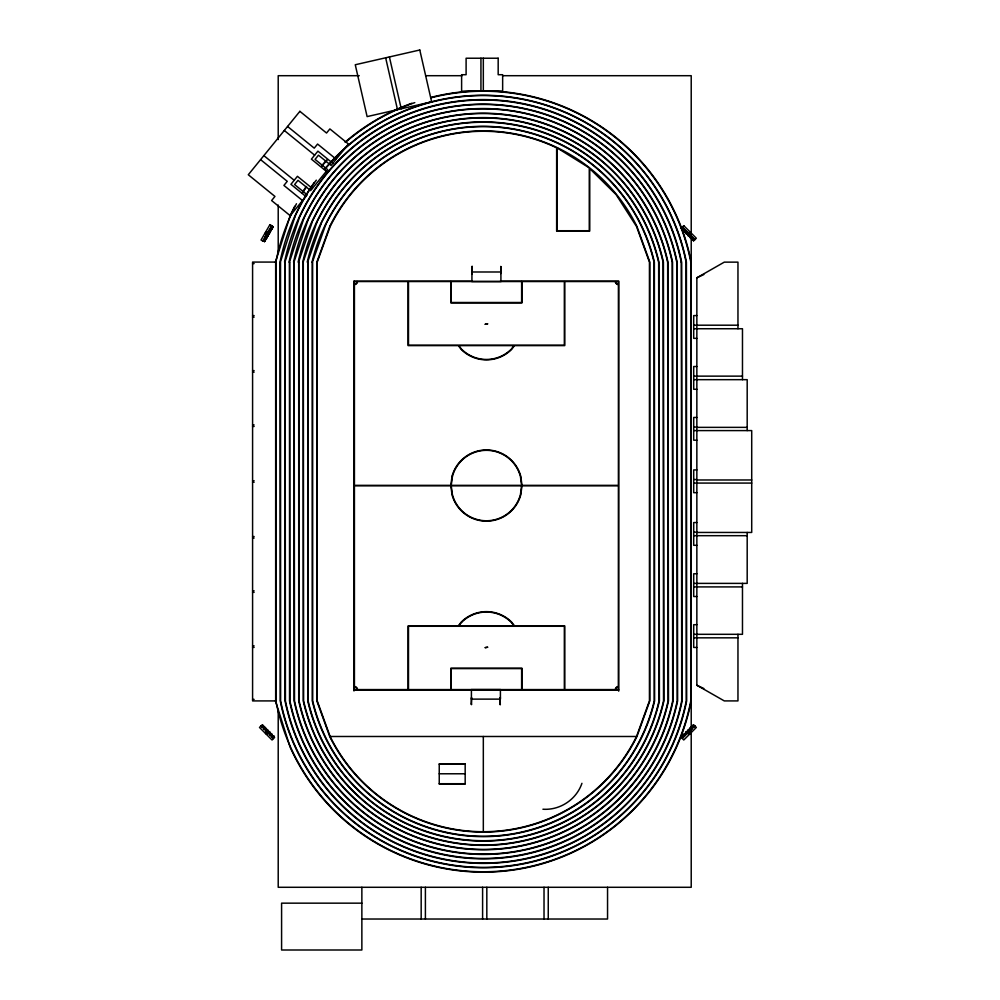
<?xml version="1.0" encoding="UTF-8"?>
<svg xmlns="http://www.w3.org/2000/svg" width="1000" height="1000" viewBox="0 0 1000 1000"><rect width="100%" height="100%" fill="white"/><g stroke="black" fill="none" stroke-linecap="round" stroke-linejoin="round"><path stroke-width="1.5" d="M262.387 725.288L262.325 726.812M263.913 728.512L264.488 727.125L264.762 728.812L264.438 727.025L262.688 726.688L263.962 726.862M267.712 730.35L268 730.913L266.375 730.263L266.625 729.225L267.475 729.95M268.913 732.712L268.463 732.212L270.188 733.088L268.938 732.275M269.137 732.475L268.325 731.225L268.712 732.675M270.587 733.5L271.15 735.188L271.875 735.088L271.038 734.375M273.7 736.162L274.413 737.013C271.875 736.413 272.5 736.025 273.288 735.925L273.363 737.275L274.375 737.275L273.663 736.2M272.95 736.975L274.3 737.212L273.288 737.325L274.113 737.325L272.738 735.95L273.038 737.2M681.513 228.738L682.575 228.312L681.6 228.863L682.15 229.488L681.312 228.275L682.638 228.8M685.413 230.362L684.163 231.55L685.013 232.275L685.013 230.912M684.788 231.312L683.938 230.588L685.312 231.962L684.6 231.125M689.275 235.212L689.587 236.55L688.962 235.125M691.475 237.587L691.787 238.75M692.475 239.875L693.325 240.588L693.3 239.137L693.725 240.688L693.325 239.025L692.038 239.3M264.275 241.575L263.9 240.487L264.175 241.312L264.188 240.212L265.45 239.963L263.9 240.825L264.413 239.725L265.512 239.438L265.05 240.85L263.475 240.113M265.475 238.088L266.012 237.45M268.562 234.15L266.95 235.525L267.475 234.425L268.562 234.15L267.238 236.012L267.712 235.012M269.587 232.987C271.4 230.625 267.337 231.938 268.812 233.7L268.675 232.162L269.525 232.1L268.837 232.562M269.188 232.45L268.712 233.45L268.438 232.763L269.25 233.325M270.55 229.488L271.55 228.962L269.988 230.275L271.512 229.025M271.025 227.025L272.5 227.925C273.788 225.025 270.775 228.212 271.65 227.3M271.275 227.2L272.925 226.588C270.387 226.262 272.587 230.062 271.688 227.475L272.975 226.925M472.188 267.137C471.75 285.012 472.287 261.212 472.1 267.175M471.262 703.962L471.538 697.562L471.463 704.688L471.463 703.913M501.062 267.137L500.8 273.538L500.775 266.425L500.975 267.175M500.138 703.962C500.6 686.737 499.9 709.625 500.337 703.913M264.363 241.412L264.025 240.275L264.387 240.987M267.238 234.725L267.312 235.938L267.488 234.438M270.5 229.175L270.275 231.175L269.562 229.562M271.35 227.9L271.137 230.3L269.625 229.45M262.438 726.513L262.275 725.175M263.812 728.737L265.087 727.562L265.9 728.8L264.163 728.088L264.037 726.938M264.325 727.225L264.288 728.188L264.225 727.125M266.5 729.712L266.413 730.45L266.688 729.287M266.312 730.438L266.413 729.312M268.463 732.362L268.375 731.287M270.875 733.512L270.8 734.6L270.8 733.962C270.188 735.938 270.8 731.438 270.738 734.5L272.188 734.788L271.462 733.938L270.2 735.113M272.787 736.675L272.75 735.65L272.925 736.925M682.525 229.75L683.088 228.9L683.125 230.075L681.963 229.3L683.275 228.225M685.025 231.713L685.212 231.062L685.113 232.075M685.413 232.362L685.3 230.238L683.763 231.038M688.962 234.562A1.475 1.475 0 0 1 687.55 232.413L686.25 233.65L687.5 234.462L687.1 232.8L685.638 232.6L687.362 233.312L687.312 234.262L687.438 233.287L686.85 234.075M687.5 234.462L687.375 233.337M691.137 238.363C693.637 237.875 688.525 235.438 690.562 237.95L692.013 236.95L690.738 238.125L690.113 237.338C691.263 236.375 691.475 237.625 691.162 237.325M262.362 726.525L262.475 725.65M264.2 728.088L264.15 727.05M266.85 730.188L267.7 730.913L266.363 730.275L266.337 729.25L266.525 730.325M266.475 730.375L266.525 729.425M270.837 734.862L270.525 733.438M270.625 733.538L271.15 735.188L271.9 734.538M272.787 736L272.825 736.862L272.75 735.662M272.425 737.35L272.812 735.713M682.962 229.925L683.4 228.337L681.4 228.363L683.175 229.025L683.175 230.138L683.012 228.825L683.062 230.025M685.288 232.25L684.675 230.5L683.85 230.8M689.3 236.262L689.163 235.012L688.112 235.338C690.462 234.85 686.038 234.288 688.538 235.925L689.488 234.425M691.488 238.45L691.538 237.5L690.013 237.288M691.675 238.637L691.55 237.512L691.963 239.225L693.938 238.888L692.675 240.062L691.95 239.213L693.363 239.163M693.438 240.387L692.987 238.812M266.075 732.412L266.55 733.388M689.812 732.5L689.412 733.288M262.238 725.987L263.837 726.737L262.087 726.137L262.1 725M262.275 726.325L262.25 725.462L262.913 726.25M268.538 731.438L268.412 732.537L268.512 731.725L269.237 733.138L269.8 732.438M272.188 735.1L270.413 734.45L270.512 733.713L271.225 734.562M270.613 733.775L270.637 734.762L270.413 733.325M682.9 229.55L682.55 228.713M683.088 228.837L683.088 229.737L682.362 228.9M685.263 231.912L685.225 231.05M687.3 233.962L687.312 233.137L687.1 234.363M689.325 235.975L688.775 235.312M690.55 237.938L691.388 238.65L691.762 237.5L691.7 238.35L690.975 237.5M693.725 240.688L692.938 239.037L693.625 239M263.85 726.75L262.125 726.25L262.55 725.15L263.337 725.812L262.087 727.013M266.425 729.587L266.175 730.075M268.475 732.475L268.512 731.688M270.688 734.688L270.663 733.838M682.987 229.675L683.025 228.888M685.212 231.912L684.575 230.538L685.362 230.738M687.375 232.312L686.45 233.837L685.725 232.987C686.737 232.775 687.2 231.975 687.3 234L686.688 233.212M689.587 236.55L688.863 234.675M689.4 236.088L689.5 235.362M691.838 237.8L691.612 238.575M691.525 237.387L691.538 238.238L691.7 237.562M693.525 240.225L693.575 239.438M683.238 736.475L683.188 735.537L682.55 737.3L681.325 737.4L683.238 736.475L681.725 737.3L682.575 736.587M681.787 737.2L682.987 737L683 735.725L682.475 737.262L681.425 737L682.138 736.15L683.475 737.275L681.95 736.338L682.8 735.625L682.925 736.65L683.075 735.65M683.188 735.537L683.012 736.85L681.975 737.013M683.462 735L684.912 734.938L685.125 733.6L684.613 735.225L683.65 734.812L684.375 735.462L683.263 735.462L685 734.737L685.013 733.713M685.125 733.6L684.375 735.462M685.175 734.538L684.9 734.125M686.6 733.012L685.462 733.263L687.337 732.525L687.325 731.4L686.787 732.95L685.65 732.812L686.275 732.025L687.2 733.538M686.938 732.05L685.525 733.213L686.838 732.987L687.15 731.888L686.513 732.65M687.3 732.65L687.188 731.538L686.737 732.887M687.325 731.4L687.375 732.35M688.988 730.95L687.55 731.175L689.35 731.388M687.725 731L688.675 731.175M689.35 730.375L689.412 729.312L689.075 730.812L687.55 731.175M689.3 730.65L689.412 729.312L689.2 730.75L688.2 730.788M688.962 729.5C689.15 732.013 689.987 728.763 688.775 729.688L689.038 730.588L689.325 729.4M691.65 729.087L690.438 727.85L689.65 729.075L691.087 728.863L691.413 727.613L690.7 728.462M689.425 731.575L688.138 732.15L688.525 733.337M689.762 728.962L691.513 728.35L691.112 727.312L690.263 728.025L691.488 729.25M690.888 728.275L690.05 728.988L690.837 729.025L689.938 728.525M691.125 727.862L690.9 729.05L689.837 728.625M691 728.85L691.375 728.2L689.812 728.913L691.787 728.962L691.05 727.412L690.3 728.05M690.925 727.537L691.513 727.212L691.287 728.288M693.713 726.237L691.875 726.85L692.688 725.612L693.888 726.862M691.938 726.8L693.55 726.287L693.737 724.987L693.125 726.612L692.062 726.35L693.125 726.825L692.275 726.762L693.112 726.038M693.35 725.638L693 726.862M690.875 728.637L691.562 728.162M264.363 728.112L264.538 727.138M270.413 734.438L270.812 733.413L271.663 734.125L270.4 735.325M272.587 736.488L273.1 735.7M682.987 229.088L682.775 230.05L681.938 229.325L683.188 228.125M689.013 236.287L688.988 234.725L688.012 235.275M691.213 238.475L691.462 237.575L691.275 238.5L692.275 238.925M691.388 238.65L690.95 236.925M262.55 725.2L262.225 726.35M264.413 727.588L264.837 728.175M272.938 736.737L273.1 735.738L273.888 736.363L272.675 737.6M682.55 229.762L682.262 228.225M684.887 232.113L685.037 231.1L685.188 232.15M684.95 232.175L685.375 231.112L683.538 230.5L684.35 231.75M686.938 234.163L687.113 233.188L687.212 234.163M688.962 236.175L689.638 235.613M689.137 236.363L689.425 235.4L689.188 236.462L688.35 235.738L689.562 234.5M692.85 238.95L693.337 240.037M693.263 240.487L693.425 239.5M275.45 262.075L290.138 215.812A211.8 211.8 0 0 1 294.713 206.25M693.6 726.125L693.725 725L692.9 726.2L693.65 725.387L694 726.737L692.5 725.8L693.337 725.075L693.737 726.1L692.875 726.85M294.825 217.138L280.525 261.688L280.625 700.85A206.775 206.775 0 0 0 686.263 700.85L686.125 262.462A206.85 206.85 0 0 0 324.762 169.387M299.15 218.287L285.075 261.688L285.425 700.85A202.138 202.138 0 0 0 681.712 700.85L681.338 262.462M303.5 219.475L289.587 261.688L289.925 700.85A197.775 197.775 0 0 0 677.212 700.85L676.838 262.462A197.85 197.85 0 0 0 303.387 219.425M307.825 220.625L294.113 261.688L294.5 700.85A193.3 193.3 0 0 0 672.688 700.85L672.262 262.462A193.375 193.375 0 0 0 307.725 220.588M312.275 221.85L298.712 261.688L299.1 700.85A188.85 188.85 0 0 0 668.1 700.85L667.663 262.462A188.938 188.938 0 0 0 312.175 221.8M316.65 223.012L303.288 261.688L303.625 700.85A184.4 184.4 0 0 0 663.525 700.85L663.138 262.462A184.475 184.475 0 0 0 316.55 222.963M320.95 224.137L307.787 261.688L308.125 700.85A179.975 179.975 0 0 0 659.025 700.837L658.65 262.462A180.062 180.062 0 0 0 320.85 224.088M556.65 147.812A170.763 170.763 0 0 0 330.175 226.525L317.225 262.15L317.225 700.837L330.125 736.488A170.85 170.85 0 0 0 636.525 736.488L649.438 700.837L649.438 262.15L636.525 226.5L616.075 194.575L589.7 168.562L589.7 231.112L556.638 231.112L556.638 147.838M264.3 240.413L265.312 240.162M265.65 237.413L266.688 237.013L265.55 237.812L265.85 238.85M265.875 237.688L266.163 237.087L265.763 238.988L265.562 237.613L266.288 238.45M266.225 237.575L265.75 238.575L265.988 236.988L266.975 237.338M269.837 232.3L270 231.65L268.625 232.763L268.012 232.237M268.1 235.55L268.5 234.638L267.013 234.438M270.738 229.762L270.262 230.763L269.988 230.062L270.675 230.863L271.275 230.062L270.675 230.863L270.287 229.662M272.113 227.387L271.637 228.388L271.438 227.55M271.1 230.275L271.525 229.387L269.837 229.075M581.938 783.312C576.4 799.55 560.025 810.425 542.913 809.225M262.85 241.062L271.725 225.688M267.538 233.762L267.475 232.512M272.962 226.525L271.762 226.875L271.85 228.075M272.6 226.713L271.975 227.625L272.762 226.875M268.863 233.612L268.95 231.863M270.6 230L272.1 228.45C270.7 228 272.512 226.088 271.488 227.65L270.938 227.175M270.038 231.575L269.05 232.688L269.65 231.887M267.575 235.25L268.2 234.338L267.013 235.425L267.25 236.425L267.45 234.963M265.512 239.438L264.3 239.95L264.65 241.363M266.887 237.425L267.038 236.775L266.625 238.113L265.062 237.362M268.438 232.787L269.088 233.675L269.713 232.763L268.163 231.988L269.65 232.887M267.125 235.438L267.312 236.312L268.2 235.3M264.513 240.538L265.075 239.812M267.613 236.238L268.238 235.325L266.737 234.45M265.7 237.887L266.125 238.8L266.762 237.887L265.287 236.962M264.163 240.35L264.55 241.525L265.188 240.613L263.712 239.688M682.237 738.15L694.862 725.975M682.387 736.775L683.1 735.938L683.188 736.675L681.475 736.938M684.312 734.837L684.938 734.05L683.725 735.263M689.425 730.438L687.65 730.775L688.363 729.925M688.575 730.525L689.137 729.9M688.612 730.55L689.325 729.712M686.925 733.062L687.237 731.8L687.225 732.6M684.25 231.637L685.487 230.438M687.062 233.225L686.762 232.6L687.513 233.325M685.75 232.712L686.888 232.725L685.825 233.05L686.475 233.812L687.562 232.512M687.412 233.15L686.75 232.587M688.363 235.75L689.688 234.638M690.675 238.075L691.888 236.825M691.725 237.688L691.112 236.975L690.312 237.525M692.613 240L693.737 238.675M261.388 725.987L273.525 738.538M263.15 725.625L263.875 726.462L262.162 726.05M261.875 726.8L263.212 725.675M262.213 727.125L263.738 726.338L263.988 727.887M264.025 728.95L265.262 727.738L264.438 727.025M264.137 729.062L265.575 728.213M265.15 727.613L265.8 728.4L264.65 728.775L264.3 727.513L264.312 728.312L265.712 728.312L264.337 728.363M266.012 730.938L267.288 729.75C269.788 731.162 265.562 731.263 267.45 730.612L266.337 731.263M266.225 731.137L267.387 729.862M267.25 732.262L266.462 731.862M268.1 733.025L269.375 731.85L270.1 732.688L269.113 732.862L269.962 732.562M268.312 733.238L269.438 731.9L269.975 732.625L269.088 732.887M268.438 733.35L269.562 732.038L268.725 731.325L268.562 732.312L268.775 731.425L269.538 732.062M268.863 732.913L269.637 732.812M270.312 735.238L271.575 734.038M270.625 734.788L272.275 735.188L271.325 735.225M272.538 737.463L273.75 736.225L273.038 735.638M272.75 737.675L273.412 737.2M689.538 233.675L688.138 233.575M693.088 726.012L691.875 726.85M687.3 733.438L686.087 732.212L686.925 731.488L687.325 732.513M686.112 732.237L686.862 731.587L687.1 732.475L686.8 731.625M684.35 735.225L683.363 735.062L684.075 734.212L685.387 735.35L683.888 734.412L684.725 733.688L684.8 734.812M687.95 731.075L688.8 730.362M686.9 733.05L685.863 733.175L686.7 732.45M688.787 730.725L689.287 730.3L688.5 731.225M681.975 736.375L682.738 735.725L683.05 736.688M271.4 229.613L270.375 229.412L271.2 229.2M268.125 234.462L267.337 234.662L268.45 234.713M737.962 634.312L737.962 700.913L724.287 700.913L696.85 685.25L696.85 277.8L724.287 262.137L737.962 262.137L737.962 328.738M270.8 230.637L270.188 229.775L270.363 231.038M268.775 232.062L268.488 231.875M269.988 232.113L268.525 232.625M266.525 234.812L267.462 236.05L267.288 235.1M266.087 237.037L265.637 238M264.375 240L265.4 240M696.85 277.8L703.85 274.538M683.737 230.963L684.712 230.787L683.637 230.9M684.812 230.888L683.625 230.588L684.613 230.575M685.913 233.137L686.85 232.925L685.825 232.787M687.925 235.15L688.9 234.963L687.85 234.812M690.2 237.425L691.05 236.9M263.762 726.413L262.525 726.65M267.775 730.413L266.55 730.475L266.337 729.25M271.95 734.587L271 734.8L271.688 734.862M271.1 734.9L272.087 734.725M274.125 736.762L272.775 736.538M274.312 736.95L273.075 737.188L274.513 737.412M687.825 235.087L688.85 234.95M690.15 237.413L690.575 237.262M268 730.6L266.65 730.775L268.1 731M269.125 231.962L269.837 231.938M267.425 234.688L268.575 234.55L268.163 235.45L266.663 234.587M266.887 237.413L265.95 237.4L267.087 236.713M693.088 725.375L693.487 726.237M692.163 726.562L693.25 726.575M690.3 728.7L689.7 729.025L691.025 728.8M691.513 728.325L690.863 727.6L691.188 728.55M687.075 731.65L687 732.613M681.825 737.2L682.387 737.337M267.5 234.575L268.2 234.338M266.1 237.213L266.95 236.938M271.887 226.975L272.575 226.825M271.475 229.1L270.462 229.45L271.238 229.088M266.012 237.162L267 236.85M265.95 237.275L266.875 237.062M682.562 229.088L681.712 228.363C684.2 228.463 680.2 228.175 681.9 228.6M684.862 230.725L684.575 230.538M686.875 233.05L685.638 232.6M688.263 234.913L689.6 235.425M689.1 234.963L687.725 234.688M690.062 237.013L691.162 237.688M692.312 239.013L693.637 240.287L692.913 239.438M692.163 239.125L693.238 239.1M262.1 726.112L263.562 726.775L262.712 726.05M265.425 728.6L264.65 727.987M271.288 735.05L271.825 734.987M274.05 737.212L273.562 737.463M681.8 228.45L682.638 228.45M686.9 232.712L686.038 232.688L686.875 233.4M686.225 232.875L686.95 232.775M690.512 237.162L691.25 237.062M267.688 730.888L266.325 729.538L267.038 730.375M270.963 735L272.275 735.188M271.737 227.037L272.562 226.788M268.875 231.988L269.688 231.775M265.988 236.988L266.725 236.9M264.288 239.95L265.113 239.7M266.65 237.087L265.9 238.388M681.425 228.388L682.975 228.675M685.875 232.838L686.875 232.838M691.975 238.938L692.925 238.888L691.862 238.825M262.712 726.612L263.663 726.562M265.6 728.5L264.475 728.175M266.85 730.75L267.787 730.7M269.125 733.012L270.075 732.975L268.863 732.562M271.038 734.938L272.15 735.062M274.387 737.3L272.638 736.675M687.913 234.875L688.675 234.638M359.25 75.7L278.212 75.7L278.212 139.588M426.262 75.7L462.113 75.7M502.638 75.7L691.213 75.7L691.213 887.288L278.212 887.288L278.212 709.625M252.587 263.6L254.112 263.6M353.963 281.212L472.4 281.137M500.438 281.137L618.8 281.137L618.688 691.15M252.587 315.6L254.112 315.6M696.85 315.587L693.7 315.587L693.7 338.35L696.85 338.35M252.587 317.125L254.112 317.125M693.7 325.2L737.962 325.2M693.7 328.738L742.475 328.738L742.475 379.663M696.85 366.525L693.7 366.525L693.7 389.275L696.85 389.275M252.587 370.65L254.112 370.65M252.587 372.163L254.112 372.163M693.7 376.138L742.475 376.138M693.7 379.663L747.188 379.663L747.188 430.588M696.85 417.45L693.7 417.45L693.7 440.2L696.85 440.2M252.587 424.925L254.112 424.925M252.587 426.45L254.112 426.45M693.7 427.062L696.85 427.062M696.85 427.362L747.188 427.362M693.7 430.588L751.712 430.588L751.712 532.45L696.85 532.45M696.85 469.925L693.7 469.925L693.7 492.688L696.85 492.688M693.7 479.538L696.85 479.538M696.85 479.975L751.712 479.975M252.587 480.737L254.112 480.737M252.587 482.25L254.112 482.25M693.7 483.075L751.712 483.075M696.85 522.55L693.7 522.55L693.7 545.3L696.85 545.3M693.7 532.163L696.85 532.163M693.7 535.688L747.188 535.688M252.587 536.538L254.112 536.538M252.587 538.05L254.112 538.05M696.85 573.775L693.7 573.775L693.7 596.525L696.85 596.525M693.7 583.387L747.188 583.387L747.188 532.45M693.7 586.912L742.475 586.912M252.587 590.825L254.112 590.825M252.587 592.337L254.112 592.337M696.85 624.7L693.7 624.7L693.7 647.45L696.85 647.45M693.7 634.312L742.475 634.312L742.475 583.387M693.7 637.837L737.962 637.837M252.587 645.863L254.112 645.863M252.587 647.387L254.112 647.387M353.963 689.963L618.8 689.963M252.587 699.388L254.112 699.388M330.125 736.488L636.525 736.488M439.237 764.188L465.175 764.188M439.237 773.787L465.175 773.787M439.237 783.713L465.175 783.713M361.863 903.162L281.588 903.162L281.588 950L361.863 950L361.863 887.288M361.863 919.025L607.55 919.025L607.55 887.288M687.85 730.888L688.888 730.85M682.663 737.075L681.525 736.938M271.488 229.513L270.55 229.513L271.525 229.387M267.525 234.75L268.538 234.625M264.55 239.887L265.525 239.838M271.962 226.988L272.863 227.087M268.913 232.275L269.9 232.2M693.012 726.712L692.062 726.4M686.7 733.012L685.55 732.862M681.5 737.225L682.638 737.312M687.663 731.062L688.713 731.012L687.8 730.662M685.575 733.15L686.575 733.15M684.513 735.212L683.475 735.25L684.513 735.438M686.05 732.987L686.775 733.088L685.925 733.075M688.012 730.975L688.8 731.025L687.75 730.713M683.538 230.5L684.762 231.337M692.8 238.762L692.45 239.137M265.363 728.575L265.512 728.15M270.363 734.262L271.337 735.238M689.912 728.5L690.825 728.75M689.737 728.675L690.738 728.838M687.7 730.713L688.713 730.863M692.125 726.338L693.15 726.475M696.85 685.25L703.85 688.512M271.087 226.925L272.638 227.7L272.013 228.612L271.575 227.5L272.075 228.5M269.8 229.15L271.225 230.138M266.95 235.212L267.638 236.125L267.162 235.025M265.2 237.113L266.712 237.95M263.625 239.85L265.138 240.688M267.35 731.812L267.838 732.55M273.263 736.6L274.1 737.3M336.188 159.188L317.575 144.05L314.237 148.162L287.562 126.463M332.837 163.3L317.913 151.15L311.4 159.15L326.325 171.3M284.3 130.475L314.637 155.162M312.375 188.45L297.438 176.312L290.925 184.312L305.863 196.462M263.85 155.6L294.2 180.3M260.587 159.625L287.25 181.325L283.913 185.425L302.525 200.562M682.3 227.15L694.85 239.7M688.35 729.938L689.6 731.137M689.5 731.237L688.175 730.113L689.025 729.4L689.15 730.425M686.263 732.038L687.475 733.275M683.938 734.35L685.2 735.55M682.013 736.287L683.275 737.463M269.113 233.562L268.688 232.662L269.225 233.438M267.25 235.162L267.7 236.012M265.738 237.613L266.163 238.688M264.587 241.412L264.188 240.463L264.688 241.287M270.287 229.95L270.738 230.825M265.775 237.763L266.225 238.637M264.163 240.562L264.562 241.513M270.35 230.675L270.15 229.838L270.275 231.175M268.788 233.375L268.6 232.537L268.725 233.863M265.55 237.8L265.763 238.988M264.1 240.312L264.35 241.062L264.025 240.4M271.562 227.537L271.788 228.55M271.45 227.738L271.65 228.8M270.125 230.037L270.375 231.012M275.45 700.913L290.138 747.175A211.8 211.8 0 0 0 691.213 700.913M682.6 735.812L682.862 736.712M389.4 56.95L401.25 108.8M385.65 57.8L397.5 109.65M693.462 725.537L693.462 726.363M691.312 727.675L691.413 728.413M691.4 727.625L691.325 728.538M691.4 727.325L691.363 728.363L691.513 727.212M689.287 729.438L689.163 730.55M682.95 735.775L682.938 736.775M548.25 887.288L548.25 919.025M544.025 887.288L544.025 919.025M501.15 281.537L471.675 281.537M500.913 280.938L500.913 271.988L471.925 271.988L471.925 280.938M500.65 689.575L471.188 689.575M500.412 690.163L500.412 699.125L471.413 699.125L471.413 690.163M486.825 887.288L486.825 919.025M483.325 58.225L483.325 91.2M483.325 736.488L483.325 831.712M482.6 887.288L482.6 919.025M480.938 58.225L480.938 91.2M425.4 887.288L425.4 919.025M421.175 887.288L421.175 919.025M353.963 281.137L354 690.975M278.212 205.05L278.212 253.363M296.475 203.738A211.4 211.4 0 0 0 275.837 262.137L275.837 700.85A211.4 211.4 0 0 0 690.812 700.85L690.825 262.137A211.4 211.4 0 0 0 430.8 97.837M302.475 193.137A211.4 211.4 0 0 1 306.537 186.688M321.912 166.088A211.4 211.4 0 0 1 326.925 160.375M345.45 142.363A211.4 211.4 0 0 1 414.8 102.625M268.125 232.362A1.475 1.475 0 0 1 266.212 234.488M265.475 233.637A1.475 1.475 0 0 1 266.425 231.762M267.413 734A1.475 1.475 0 0 1 265.5 732.3M266.863 731.125A1.475 1.475 0 0 1 267.938 731.5M690.4 732.463A1.475 1.475 0 0 1 688.625 734M687.525 733.012A1.475 1.475 0 0 1 689.912 731.45M689.538 231.762A1.475 1.475 0 0 1 690.275 232.625M302.137 192.925A211.8 211.8 0 0 1 306.212 186.475M321.613 165.837A211.8 211.8 0 0 1 326.637 160.113M345.188 142.062A211.8 211.8 0 0 1 411.788 103.263M430.7 97.45A211.8 211.8 0 0 1 691.213 262.075M299.05 218.25A202.225 202.225 0 0 1 681.3 262.475M314.288 182.463A207.175 207.175 0 0 0 280 262.075L280.238 700.913A207.175 207.175 0 0 0 686.663 700.913L686.413 262.075A207.175 207.175 0 0 0 324.538 169.2M294.725 217.087A206.85 206.85 0 0 1 316.3 180.162M452.025 476.337L450.838 485.35L354.425 485.35L354.425 284.587A3.162 3.162 0 0 0 357.488 281.537L408.088 281.537L408.088 345.613L458.312 345.613L461.238 349.438A35.6 35.6 0 0 0 511.587 349.438L514.513 345.613L564.738 345.613L564.738 281.537L615.337 281.537A3.162 3.162 0 0 0 618.4 284.587L618.4 485.35L521.987 485.35L520.8 476.337A35.6 35.6 0 0 0 452.025 476.337M452.413 476.438L451.238 485.35L521.587 485.35L520.425 476.438A35.2 35.2 0 0 0 452.413 476.438M521.587 485.75L520.425 494.663A35.2 35.2 0 0 1 452.413 494.663L451.238 485.75L521.587 485.75M521.987 485.75L520.8 494.762A35.6 35.6 0 0 1 452.025 494.762L450.838 485.75L354.425 485.75L354.425 686.513A3.162 3.162 0 0 1 357.488 689.575L408.088 689.575L408.088 625.875L458.312 625.875L461.238 622.062A35.6 35.6 0 0 1 511.587 622.062L514.513 625.875L564.738 625.875L564.738 689.575L615.337 689.575A3.162 3.162 0 0 1 618.4 686.513L618.4 485.75L521.987 485.75M262.688 725.288L262.425 726.175L262.663 725.3M325.513 225.3L312.587 261.688L312.675 700.837A175.387 175.387 0 0 0 654.225 700.837L654.1 262.462A175.463 175.463 0 0 0 325.425 225.25M329.775 226.337L316.837 262.075L316.837 700.913L329.775 736.65A171.25 171.25 0 0 0 636.888 736.65L649.825 700.913L649.825 262.075L636.888 226.337A171.25 171.25 0 0 0 329.775 226.337M269.925 224.65L261.05 240.025L263.1 241.213L271.975 225.837L269.925 224.65M514.012 345.613L511.312 349.15A35.2 35.2 0 0 1 461.525 349.15L458.812 345.613L514.012 345.613M461.525 622.35L458.812 625.875L514.012 625.875L511.312 622.35A35.2 35.2 0 0 0 461.525 622.35M299.875 111.337L248.287 174.75L274.95 196.438L271.613 200.55L290.212 215.688L307.2 194.812L294.587 184.55L298.012 180.338L310.625 190.6L327.675 169.65L315.062 159.388L318.475 155.188L331.1 165.45L348.488 144.062L329.875 128.925L326.538 133.038L299.875 111.337M683.763 225.675L682.087 227.35L694.638 239.913L696.312 238.238L683.763 225.675M261.175 725.775L259.5 727.45L272.062 740L273.738 738.337L261.175 725.775M694.663 725.763L682.1 738.312L683.775 739.987L696.338 727.438L694.663 725.763M419.787 50L355.262 64.75L367.113 116.6L431.637 101.85L419.787 50M498.175 58.225L466.1 58.225L466.1 74.713L461.613 74.713L461.613 91.2L502.65 91.2L502.65 74.713L498.175 74.713L498.175 58.225M589.312 230.725L557.025 230.725L557.025 147.838L589.312 167.9L589.312 230.725M275.663 262.075L252.587 262.075L252.587 700.913L275.663 700.913L275.663 262.075M285.038 262.075L284.538 262.075A202.537 202.537 0 0 1 681.612 262.075L682.113 700.913A202.537 202.537 0 0 1 285.038 700.913L285.038 262.075M289.538 262.075L289.037 262.075A198.162 198.162 0 0 1 677.113 262.075L677.613 700.913A198.162 198.162 0 0 1 289.538 700.913L289.538 262.075M294.113 262.075L293.562 262.075A193.7 193.7 0 0 1 672.537 262.075L673.088 700.913A193.7 193.7 0 0 1 294.113 700.913L294.113 262.075M298.712 262.075L298.163 262.075A189.25 189.25 0 0 1 667.95 262.075L668.487 700.913A189.25 189.25 0 0 1 298.712 700.913L298.712 262.075M303.238 262.075L302.738 262.075A184.8 184.8 0 0 1 663.425 262.075L663.913 700.913A184.8 184.8 0 0 1 303.238 700.913L303.238 262.075M307.738 262.075L307.238 262.075A180.375 180.375 0 0 1 658.925 262.075L659.412 700.913A180.375 180.375 0 0 1 307.738 700.913L307.738 262.075M312.288 262.075L312.038 262.075A175.787 175.787 0 0 1 654.375 262.075L654.613 700.913A175.787 175.787 0 0 1 312.288 700.913L312.288 262.075M357.075 281.537L354.425 281.537L354.425 284.188A2.763 2.763 0 0 0 357.075 281.537M450.812 281.537L408.488 281.537L408.488 345.225L564.35 345.225L564.35 281.537L522.013 281.537L522.013 302.9L450.812 302.9L450.812 281.537M521.625 281.537L451.213 281.537L451.213 302.5L521.625 302.5L521.625 281.537M618.4 281.537L615.75 281.537A2.763 2.763 0 0 0 618.4 284.188L618.4 281.537M487.6 323.862L485.225 324.263L487.6 323.862M564.35 626.275L408.488 626.275L408.488 689.575L450.812 689.575L450.812 668.213L522.013 668.213L522.013 689.575L564.35 689.575L564.35 626.275M487.6 647.237L485.225 647.638L487.6 647.237M521.625 668.6L451.213 668.6L451.213 689.575L521.625 689.575L521.625 668.6M357.075 689.575L354.425 689.575L354.425 686.925A2.763 2.763 0 0 1 357.075 689.575M618.4 689.575L615.75 689.575A2.763 2.763 0 0 1 618.4 686.925L618.4 689.575M465.175 763.85L439.237 763.85L439.237 784.05L465.175 784.05L465.175 763.85M693.188 726.675L692.375 726.663L693.162 726.663M688.875 730.987L688.125 730.9L688.925 730.888M691.188 728.438L691.038 727.425L691.188 728.388M693.512 726.062L693.337 725.075L693.413 726.162M693.637 726.188L693.55 725.45L693.55 726.312"/></g></svg>
